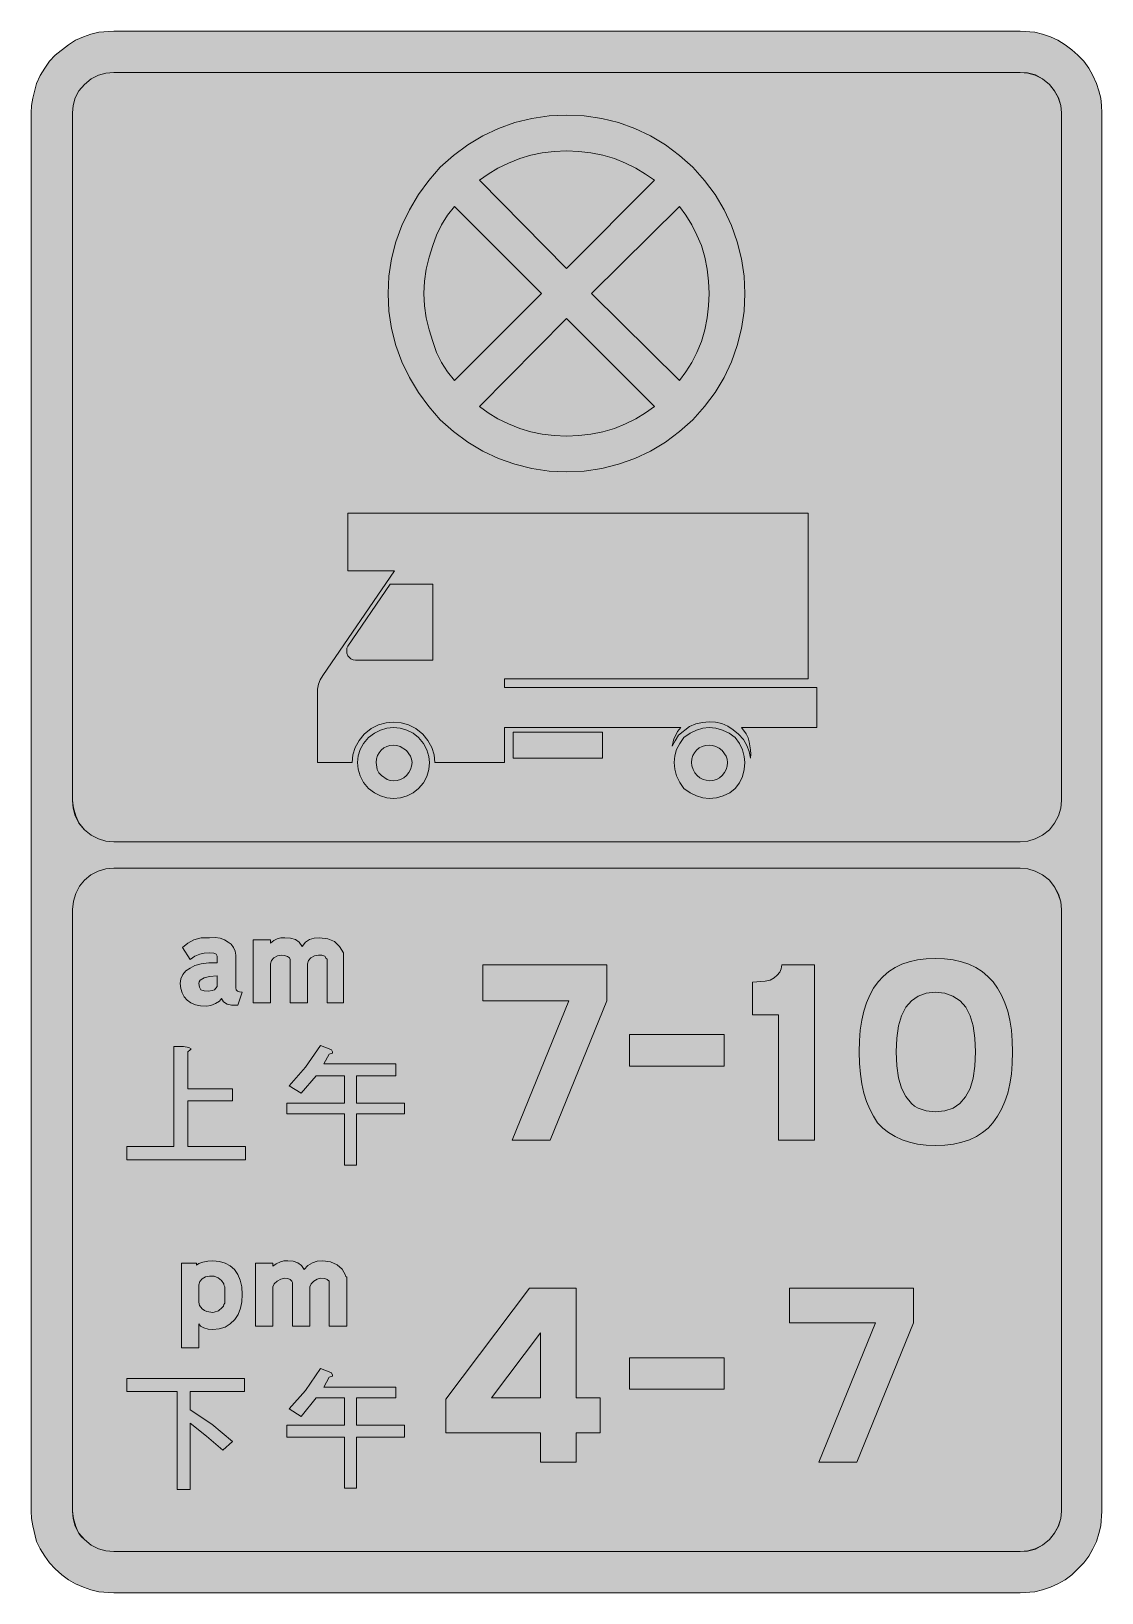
# Model space of a CAD drawing. Header units: metres. Extents: x 196 to 373, y 6 to 264.
import ezdxf

# ---------------------------------------------------------------- set-up
doc = ezdxf.new("R2010")
doc.units = ezdxf.units.M
for name, color, linetype, true_color in [('FILL_BLACK_000000', 7, 'Continuous', 0x000000), ('FILL_BLUE_0000FF', 7, 'Continuous', 0x0000ff), ('FILL_RED_FF0000', 7, 'Continuous', 0xff0000), ('FILL_WHITE_FFFFFF', 7, 'Continuous', 0xffffff), ('FILL_YELLOW_FFFF00', 7, 'Continuous', 0xffff00)]:
    doc.layers.add(name, color=color, linetype=linetype, true_color=true_color)

msp = doc.modelspace()

# ---------------------------------------------------------------- hatches: boundary and pattern name
at = {"layer": 'FILL_BLACK_000000', "true_color": 0x000000}
h = msp.add_hatch(color=7, dxfattribs=at)
h.dxf.hatch_style = 1
h.paths.add_polyline_path([(363.54, 263.42), (364.86, 262.98), (366.07, 262.38), (367.25, 261.65), (368.35, 260.83), (369.36, 259.92), (370.34, 258.91), (371.16, 257.78), (371.84, 256.55), (372.42, 255.24), (372.86, 254.02), (373.14, 252.81), (373.28, 251.59), (373.32, 250.38), (373.32, 19.08), (373.14, 16.63), (372.86, 15.36), (372.42, 14.04), (371.84, 12.83), (371.16, 11.65), (370.34, 10.55), (369.36, 9.54), (368.35, 8.56), (367.25, 7.74), (366.07, 7.06), (364.86, 6.48), (363.54, 6.04), (362.27, 5.76), (359.82, 5.58), (209.88, 5.58), (207.36, 5.76), (206.08, 6.04), (204.84, 6.48), (203.55, 7.06), (202.37, 7.74), (201.25, 8.56), (200.16, 9.54), (199.25, 10.55), (198.43, 11.65), (197.7, 12.83), (197.1, 14.04), (196.45, 16.63), (196.26, 17.86), (196.2, 19.08), (196.2, 250.38), (196.26, 251.59), (196.45, 252.81), (197.1, 255.24), (197.7, 256.55), (198.43, 257.78), (199.25, 258.91), (200.16, 259.92), (202.37, 261.65), (203.55, 262.38), (204.84, 262.98), (206.08, 263.42), (207.36, 263.7), (209.88, 263.88), (359.82, 263.88), (362.27, 263.7), (363.54, 263.42)])
h.paths.add_polyline_path([(206.13, 255.98), (205.02, 255.06), (204.1, 254.02), (203.49, 252.85), (203.15, 251.62), (203.04, 250.38), (203.04, 136.62), (203.15, 135.38), (203.49, 134.12), (204.1, 132.9), (205.02, 131.76), (206.13, 130.92), (207.32, 130.3), (208.56, 129.91), (209.88, 129.78), (359.82, 129.78), (361.06, 129.91), (362.32, 130.3), (363.54, 130.92), (364.68, 131.76), (365.52, 132.9), (366.14, 134.12), (366.53, 135.38), (366.66, 136.62), (366.66, 250.38), (366.53, 251.62), (366.14, 252.85), (365.52, 254.02), (364.68, 255.06), (363.54, 255.98), (362.32, 256.59), (361.06, 256.93), (359.82, 257.04), (209.88, 257.04), (208.56, 256.93), (207.32, 256.59), (206.13, 255.98)], flags=16)
h.paths.add_polyline_path([(207.25, 124.94), (206.06, 124.32), (205.02, 123.48), (204.18, 122.44), (203.56, 121.25), (203.17, 119.96), (203.04, 118.62), (203.04, 19.08), (203.15, 17.84), (203.49, 16.6), (204.1, 15.43), (205.02, 14.4), (206.13, 13.48), (207.32, 12.87), (208.56, 12.53), (209.88, 12.42), (359.82, 12.42), (361.06, 12.53), (362.32, 12.87), (363.54, 13.48), (364.68, 14.4), (365.52, 15.43), (366.14, 16.6), (366.53, 17.84), (366.66, 19.08), (366.66, 118.62), (366.53, 119.88), (366.12, 121.14), (365.47, 122.38), (364.68, 123.48), (363.54, 124.32), (362.32, 124.94), (361.06, 125.33), (359.82, 125.46), (209.88, 125.46), (208.54, 125.33), (207.25, 124.94)], flags=16)
h = msp.add_hatch(color=7, dxfattribs=at)
h.dxf.hatch_style = 1
h.paths.add_polyline_path([(262.85, 144.16), (262.46, 145.39), (261.84, 146.56), (261, 147.6), (259.86, 148.52), (258.64, 149.13), (257.38, 149.47), (256.14, 149.58), (254.9, 149.47), (253.64, 149.13), (252.42, 148.52), (251.28, 147.6), (250.44, 146.56), (249.82, 145.39), (249.43, 144.16), (249.3, 142.92), (243.54, 142.92), (243.54, 154.26), (243.58, 155.07), (243.72, 155.86), (244, 156.61), (244.44, 157.32), (256.32, 174.6), (248.58, 174.6), (248.58, 184.14), (324.72, 184.14), (324.72, 156.78), (274.5, 156.78), (274.5, 155.34), (326.16, 155.34), (326.16, 148.68), (313.74, 148.68), (314.51, 147.64), (314.8, 147.01), (315, 146.34), (315.22, 144.99), (315.25, 144.31), (315.18, 143.64), (314.97, 144.71), (314.59, 145.75), (314.02, 146.73), (313.2, 147.6), (312.36, 148.34), (311.45, 148.93), (310.47, 149.35), (309.42, 149.58), (308.34, 149.64), (307.26, 149.56), (306.18, 149.3), (305.1, 148.86), (303.3, 147.42), (302.76, 146.52), (302.22, 145.62), (302.4, 146.34), (302.51, 146.86), (302.76, 147.24), (303.14, 148.03), (303.66, 148.68), (274.5, 148.68), (274.5, 142.92), (262.98, 142.92), (262.85, 144.16)])
h.paths.add_polyline_path([(248.42, 161.82), (248.4, 161.46), (248.42, 161.01), (248.58, 160.56), (249.08, 160.06), (249.44, 159.9), (249.84, 159.84), (262.62, 159.84), (262.62, 172.44), (255.6, 172.44), (248.58, 162.18), (248.42, 161.82)], flags=16)
h = msp.add_hatch(color=7, dxfattribs=at)
h.dxf.hatch_style = 1
h.paths.add_polyline_path([(261.65, 140.62), (261.09, 139.58), (260.28, 138.6), (259.41, 137.89), (258.41, 137.38), (257.32, 137.08), (256.14, 136.98), (255.06, 137.08), (254, 137.38), (252.98, 137.89), (252, 138.6), (251.19, 139.6), (250.63, 140.69), (250.3, 141.81), (250.2, 142.92), (250.3, 144), (250.63, 145.06), (251.19, 146.08), (252, 147.06), (252.98, 147.77), (254, 148.27), (255.06, 148.58), (256.14, 148.68), (257.24, 148.58), (258.34, 148.27), (259.38, 147.77), (260.28, 147.06), (261.09, 146.06), (261.65, 144.99), (261.98, 143.92), (262.08, 142.92), (261.98, 141.74), (261.65, 140.62)])
h.paths.add_polyline_path([(258.95, 143.98), (258.3, 144.9), (257.22, 145.55), (256.68, 145.74), (256.14, 145.8), (255.55, 145.74), (255.01, 145.58), (254.52, 145.32), (254.09, 144.97), (253.74, 144.54), (253.48, 144.05), (253.32, 143.51), (253.26, 142.92), (253.44, 141.77), (253.72, 141.22), (254.16, 140.76), (255.08, 140.11), (255.6, 139.92), (256.14, 139.86), (256.74, 139.93), (257.3, 140.11), (257.82, 140.4), (258.28, 140.78), (258.66, 141.24), (258.95, 141.76), (259.13, 142.32), (259.2, 142.92), (259.14, 143.46), (258.95, 143.98)], flags=16)
h = msp.add_hatch(color=7, dxfattribs=at)
h.dxf.hatch_style = 1
h.paths.add_polyline_path([(290.7, 147.96), (290.7, 143.64), (275.94, 143.64), (275.94, 147.96), (290.7, 147.96)])
h = msp.add_hatch(color=7, dxfattribs=at)
h.dxf.hatch_style = 1
h.paths.add_polyline_path([(313.87, 140.62), (313.37, 139.58), (312.66, 138.6), (311.76, 137.89), (310.7, 137.38), (309.55, 137.08), (308.34, 136.98), (307.34, 137.08), (306.27, 137.38), (305.2, 137.89), (304.2, 138.6), (303.49, 139.6), (302.98, 140.69), (302.68, 141.81), (302.58, 142.92), (302.68, 144), (302.98, 145.06), (303.49, 146.08), (304.2, 147.06), (305.2, 147.77), (306.27, 148.27), (307.34, 148.58), (308.34, 148.68), (309.45, 148.58), (310.57, 148.27), (311.66, 147.77), (312.66, 147.06), (313.37, 146.06), (313.87, 144.99), (314.18, 143.92), (314.28, 142.92), (314.18, 141.74), (313.87, 140.62)])
h.paths.add_polyline_path([(311.15, 143.98), (310.5, 144.9), (310.04, 145.27), (309.49, 145.55), (308.91, 145.74), (308.34, 145.8), (307.75, 145.74), (307.21, 145.58), (306.72, 145.32), (306.29, 144.97), (305.94, 144.54), (305.68, 144.05), (305.52, 143.51), (305.46, 142.92), (305.52, 142.35), (305.71, 141.77), (305.99, 141.22), (306.36, 140.76), (306.82, 140.39), (307.35, 140.11), (308.34, 139.86), (308.99, 139.93), (309.58, 140.11), (310.1, 140.4), (310.54, 140.78), (310.91, 141.24), (311.17, 141.76), (311.34, 142.32), (311.4, 142.92), (311.34, 143.46), (311.15, 143.98)], flags=16)
h = msp.add_hatch(color=7, dxfattribs=at)
h.dxf.hatch_style = 1
h.paths.add_polyline_path([(229.36, 102.8), (228.6, 102.96), (228.01, 103.34), (227.7, 103.86), (227.36, 103.44), (226.71, 103.03), (225.93, 102.72), (225.18, 102.6), (224.22, 102.67), (223.37, 102.86), (222.63, 103.18), (222.01, 103.61), (221.51, 104.16), (221.16, 104.8), (220.93, 105.55), (220.86, 106.38), (220.96, 107.15), (221.26, 107.84), (221.77, 108.43), (222.48, 108.9), (223.28, 109.34), (224.32, 109.62), (225.57, 109.76), (226.98, 109.8), (226.98, 110.34), (226.96, 110.86), (226.8, 111.24), (226.39, 111.4), (225.72, 111.42), (224.84, 111.4), (224.1, 111.24), (223.29, 110.86), (222.48, 110.34), (221.22, 112.32), (222.1, 113.05), (223.13, 113.6), (224.33, 113.91), (225.72, 113.94), (226.63, 113.98), (227.45, 113.85), (228.18, 113.59), (228.78, 113.22), (229.28, 112.86), (229.68, 112.34), (229.94, 111.73), (230.04, 111.06), (230.04, 105.66), (230.11, 105.32), (230.31, 105.1), (230.65, 104.98), (231.12, 104.94), (230.4, 102.78), (229.36, 102.8)])
h.paths.add_polyline_path([(224.28, 105.3), (224.84, 105.14), (225.54, 105.12), (226.12, 105.18), (226.53, 105.34), (226.98, 105.84), (226.98, 107.64), (225.7, 107.53), (224.82, 107.28), (224.17, 106.9), (223.98, 106.65), (223.92, 106.38), (224.03, 105.77), (224.28, 105.3)], flags=16)
h = msp.add_hatch(color=7, dxfattribs=at)
h.dxf.hatch_style = 1
h.paths.add_polyline_path([(242.48, 110.61), (242.07, 110.15), (241.92, 109.62), (241.92, 103.14), (239.04, 103.14), (239.04, 110.34), (238.92, 110.6), (238.59, 110.84), (238.13, 111), (237.6, 111.06), (236.94, 110.94), (236.36, 110.61), (235.95, 110.15), (235.8, 109.62), (235.8, 103.14), (232.92, 103.14), (232.92, 113.58), (235.8, 113.58), (235.8, 113.04), (236.34, 113.47), (236.88, 113.76), (237.51, 113.92), (238.14, 113.94), (239.12, 113.87), (239.92, 113.63), (240.54, 113.18), (241.02, 112.5), (241.6, 113.18), (242.26, 113.63), (243.02, 113.87), (243.9, 113.94), (245.25, 113.77), (246.35, 113.29), (247.22, 112.5), (247.86, 111.42), (247.86, 111.06), (247.86, 110.95), (247.86, 110.88), (247.86, 103.14), (245.16, 103.14), (245.16, 110.16), (245.14, 110.41), (244.98, 110.52), (244.8, 110.88), (244.26, 111.04), (243.72, 111.06), (243.06, 110.94), (242.48, 110.61)])
h = msp.add_hatch(color=7, dxfattribs=at)
h.dxf.hatch_style = 1
h.paths.add_polyline_path([(285.12, 103.5), (270.9, 103.5), (270.9, 109.44), (291.42, 109.44), (291.42, 103.5), (282.06, 80.46), (275.76, 80.46), (285.12, 103.5)])
h = msp.add_hatch(color=7, dxfattribs=at)
h.dxf.hatch_style = 1
h.paths.add_polyline_path([(325.8, 80.46), (319.86, 80.46), (319.86, 101.16), (315.54, 101.16), (315.54, 106.56), (317.61, 106.72), (318.43, 106.94), (319.14, 107.28), (319.64, 107.72), (320.04, 108.22), (320.3, 108.8), (320.4, 109.44), (325.8, 109.44), (325.8, 80.46)])
h = msp.add_hatch(color=7, dxfattribs=at)
h.dxf.hatch_style = 1
h.paths.add_polyline_path([(358.36, 91.39), (358.1, 89.76), (357.75, 88.24), (357.29, 86.85), (356.74, 85.57), (356.08, 84.4), (355.32, 83.34), (354.52, 82.45), (353.6, 81.69), (352.57, 81.04), (351.43, 80.5), (350.17, 80.09), (348.81, 79.8), (347.35, 79.62), (345.78, 79.56), (344.27, 79.62), (342.85, 79.8), (341.51, 80.09), (340.27, 80.5), (339.12, 81.04), (338.06, 81.69), (337.1, 82.45), (336.24, 83.34), (335.54, 84.4), (334.93, 85.57), (334.4, 86.85), (333.97, 88.24), (333.63, 89.76), (333.38, 91.39), (333.23, 93.15), (333.18, 95.04), (333.23, 96.9), (333.37, 98.65), (333.62, 100.28), (333.96, 101.79), (334.4, 103.18), (334.94, 104.45), (335.57, 105.6), (336.31, 106.63), (337.14, 107.54), (338.08, 108.33), (339.11, 109), (340.24, 109.54), (341.48, 109.97), (342.81, 110.28), (344.24, 110.46), (345.78, 110.52), (347.32, 110.46), (348.76, 110.28), (350.1, 109.97), (351.35, 109.54), (352.49, 109), (353.54, 108.33), (354.49, 107.54), (355.34, 106.63), (356.09, 105.6), (356.75, 104.45), (357.3, 103.18), (357.75, 101.79), (358.11, 100.28), (358.36, 98.65), (358.51, 96.9), (358.56, 95.04), (358.51, 93.15), (358.36, 91.39)])
h.paths.add_polyline_path([(352.03, 99.34), (351.53, 101.04), (350.82, 102.42), (349.88, 103.5), (348.7, 104.29), (347.33, 104.77), (345.78, 104.94), (344.26, 104.77), (342.94, 104.29), (341.83, 103.5), (340.92, 102.42), (340.21, 101.04), (339.7, 99.34), (339.4, 97.33), (339.3, 95.04), (339.4, 92.75), (339.7, 90.74), (340.21, 89.04), (340.92, 87.66), (341.83, 86.51), (342.36, 86.07), (342.94, 85.72), (344.26, 85.28), (345.78, 85.14), (347.36, 85.29), (348.72, 85.75), (349.86, 86.52), (350.8, 87.59), (351.52, 88.98), (352.03, 90.68), (352.34, 92.7), (352.44, 95.04), (352.34, 97.33), (352.03, 99.34)], flags=16)
h = msp.add_hatch(color=7, dxfattribs=at)
h.dxf.hatch_style = 1
h.paths.add_polyline_path([(222.3, 95.76), (222.66, 95.58), (222.48, 95.4), (222.12, 95.04), (222.12, 88.92), (229.5, 88.92), (229.5, 86.94), (222.12, 86.94), (222.12, 79.38), (231.66, 79.38), (231.66, 77.22), (212.04, 77.22), (212.04, 79.38), (219.78, 79.38), (219.78, 95.94), (221.4, 95.94), (222.3, 95.76)])
h = msp.add_hatch(color=7, dxfattribs=at)
h.dxf.hatch_style = 1
h.paths.add_polyline_path([(241.56, 92.52), (244.08, 96.12), (245.52, 95.58), (245.88, 95.4), (246.06, 95.04), (246.06, 94.86), (245.52, 94.68), (244.62, 93.06), (256.5, 93.06), (256.5, 91.08), (250.02, 91.08), (250.02, 86.58), (257.94, 86.58), (257.94, 84.78), (250.02, 84.78), (250.02, 76.32), (248.04, 76.32), (248.04, 84.78), (238.5, 84.78), (238.5, 86.58), (248.04, 86.58), (248.04, 91.08), (243.36, 91.08), (240.84, 88.2), (238.86, 89.46), (241.56, 92.52)])
h = msp.add_hatch(color=7, dxfattribs=at)
h.dxf.hatch_style = 1
h.paths.add_polyline_path([(310.86, 97.92), (310.86, 92.7), (295.2, 92.7), (295.2, 97.92), (310.86, 97.92)])
h = msp.add_hatch(color=7, dxfattribs=at)
h.dxf.hatch_style = 1
h.paths.add_polyline_path([(230.83, 52.63), (230.44, 51.63), (229.86, 50.76), (229.12, 50.05), (228.26, 49.54), (227.3, 49.24), (226.26, 49.14), (225.46, 49.2), (224.75, 49.39), (224.21, 49.67), (223.92, 50.04), (223.92, 46.08), (221.04, 46.08), (221.04, 60.12), (223.56, 60.12), (223.56, 59.76), (223.91, 60.02), (224.57, 60.25), (225.41, 60.42), (226.26, 60.48), (227.35, 60.39), (228.31, 60.11), (229.14, 59.66), (229.84, 59.04), (230.39, 58.25), (230.79, 57.29), (231.04, 56.17), (231.12, 54.9), (231.05, 53.72), (230.83, 52.63)])
h.paths.add_polyline_path([(226.46, 51.97), (227.16, 52.2), (227.81, 52.74), (228, 53.01), (228.06, 53.28), (228.24, 53.46), (228.24, 56.16), (228.06, 56.52), (228.06, 56.7), (227.67, 57.23), (227.11, 57.67), (226.49, 57.94), (225.9, 57.96), (225.72, 57.96), (225.06, 57.84), (224.48, 57.51), (224.07, 57.05), (223.92, 56.52), (223.92, 53.64), (224.05, 53.1), (224.46, 52.56), (224.86, 52.25), (225.25, 52.09), (225.9, 52.02), (226.17, 51.95), (226.46, 51.97)], flags=16)
h = msp.add_hatch(color=7, dxfattribs=at)
h.dxf.hatch_style = 1
h.paths.add_polyline_path([(242.98, 57.15), (242.54, 56.69), (242.28, 56.16), (242.28, 49.68), (239.4, 49.68), (239.4, 56.88), (239.3, 57.14), (239.04, 57.38), (238.64, 57.54), (238.14, 57.6), (237.48, 57.48), (236.88, 57.15), (236.42, 56.69), (236.16, 56.16), (236.16, 49.68), (233.28, 49.68), (233.28, 60.12), (236.16, 60.12), (236.16, 59.58), (236.72, 60.01), (237.42, 60.3), (237.98, 60.46), (238.68, 60.48), (239.56, 60.41), (240.3, 60.17), (240.91, 59.72), (241.38, 59.04), (241.98, 59.72), (242.71, 60.17), (243.53, 60.41), (244.44, 60.48), (245.71, 60.32), (246.8, 59.85), (247.65, 59.11), (248.22, 58.14), (248.24, 57.89), (248.4, 57.78), (248.4, 57.67), (248.4, 57.6), (248.4, 57.24), (248.4, 49.68), (245.52, 49.68), (245.52, 56.7), (245.47, 57.13), (245.16, 57.42), (244.75, 57.58), (244.08, 57.6), (243.52, 57.48), (242.98, 57.15)])
h = msp.add_hatch(color=7, dxfattribs=at)
h.dxf.hatch_style = 1
h.paths.add_polyline_path([(290.34, 32.04), (286.38, 32.04), (286.38, 27.18), (280.44, 27.18), (280.44, 32.04), (264.78, 32.04), (264.78, 37.62), (278.64, 55.98), (286.38, 55.98), (286.38, 37.8), (290.34, 37.8), (290.34, 32.04)])
h.paths.add_polyline_path([(280.44, 37.8), (280.44, 48.6), (272.34, 37.8), (280.44, 37.8)], flags=16)
h = msp.add_hatch(color=7, dxfattribs=at)
h.dxf.hatch_style = 1
h.paths.add_polyline_path([(335.88, 50.22), (321.66, 50.22), (321.66, 55.98), (342.18, 55.98), (342.18, 50.22), (332.82, 27.18), (326.52, 27.18), (335.88, 50.22)])
h = msp.add_hatch(color=7, dxfattribs=at)
h.dxf.hatch_style = 1
h.paths.add_polyline_path([(310.86, 44.46), (310.86, 39.24), (295.2, 39.24), (295.2, 44.46), (310.86, 44.46)])
h = msp.add_hatch(color=7, dxfattribs=at)
h.dxf.hatch_style = 1
h.paths.add_polyline_path([(241.56, 39.06), (244.08, 42.66), (245.52, 42.12), (245.88, 41.94), (246.06, 41.58), (246.06, 41.4), (245.52, 41.22), (244.62, 39.6), (256.5, 39.6), (256.5, 37.8), (250.02, 37.8), (250.02, 33.3), (257.94, 33.3), (257.94, 31.32), (250.02, 31.32), (250.02, 22.86), (248.04, 22.86), (248.04, 31.32), (238.5, 31.32), (238.5, 33.3), (248.04, 33.3), (248.04, 37.8), (243.36, 37.8), (240.84, 34.74), (238.86, 36), (241.56, 39.06)])
h = msp.add_hatch(color=7, dxfattribs=at)
h.dxf.hatch_style = 1
h.paths.add_polyline_path([(231.48, 41.04), (231.48, 38.88), (222.48, 38.88), (222.48, 35.82), (226.08, 33.48), (229.5, 30.6), (227.88, 29.16), (225.18, 31.5), (222.48, 33.66), (222.48, 22.68), (220.32, 22.68), (220.32, 38.88), (212.04, 38.88), (212.04, 41.04), (231.48, 41.04)])
at = {"layer": 'FILL_BLUE_0000FF', "true_color": 0x0000ff}
h = msp.add_hatch(color=7, dxfattribs=at)
h.dxf.hatch_style = 1
h.paths.add_polyline_path([(271.81, 240.26), (273.42, 241.22), (275.17, 242.08), (277.02, 242.82), (278.84, 243.4), (280.75, 243.79), (282.74, 244.01), (284.76, 244.08), (286.78, 244.01), (288.79, 243.79), (290.76, 243.4), (292.68, 242.82), (294.51, 242.08), (296.21, 241.22), (297.82, 240.26), (299.34, 239.22), (284.76, 224.64), (270.36, 239.22), (271.81, 240.26)])
h = msp.add_hatch(color=7, dxfattribs=at)
h.dxf.hatch_style = 1
h.paths.add_polyline_path([(265.08, 207.52), (264.08, 209.07), (263.26, 210.76), (262.62, 212.58), (262.02, 214.5), (261.56, 216.47), (261.28, 218.48), (261.18, 220.5), (261.28, 222.52), (261.56, 224.53), (262.02, 226.5), (262.62, 228.42), (263.26, 230.17), (264.08, 231.86), (265.08, 233.46), (266.22, 234.9), (280.62, 220.5), (266.22, 206.1), (265.08, 207.52)])
h = msp.add_hatch(color=7, dxfattribs=at)
h.dxf.hatch_style = 1
h.paths.add_polyline_path([(288.9, 220.5), (303.48, 234.9), (304.52, 233.46), (305.48, 231.86), (306.34, 230.17), (307.08, 228.42), (307.66, 226.5), (308.05, 224.53), (308.27, 222.52), (308.34, 220.5), (308.27, 218.48), (308.05, 216.47), (307.66, 214.5), (307.08, 212.58), (306.34, 210.76), (305.48, 209.07), (304.52, 207.52), (303.48, 206.1), (288.9, 220.5)])
h = msp.add_hatch(color=7, dxfattribs=at)
h.dxf.hatch_style = 1
h.paths.add_polyline_path([(284.76, 216.36), (299.34, 201.78), (297.82, 200.74), (296.21, 199.78), (294.51, 198.92), (292.68, 198.18), (290.76, 197.6), (288.79, 197.21), (286.78, 196.99), (284.76, 196.92), (282.74, 196.99), (280.75, 197.21), (278.84, 197.6), (277.02, 198.18), (275.17, 198.92), (273.42, 199.78), (271.81, 200.74), (270.36, 201.78), (284.76, 216.36)])
at = {"layer": 'FILL_RED_FF0000', "true_color": 0xff0000}
h = msp.add_hatch(color=7, dxfattribs=at)
h.dxf.hatch_style = 1
h.paths.add_polyline_path([(314.14, 217.56), (313.71, 214.68), (313.02, 211.88), (312.05, 209.18), (310.83, 206.59), (309.34, 204.12), (307.61, 201.79), (305.64, 199.62), (303.47, 197.65), (301.14, 195.92), (298.67, 194.43), (296.08, 193.21), (293.38, 192.24), (290.58, 191.55), (287.7, 191.12), (284.76, 190.98), (281.87, 191.12), (279.02, 191.55), (276.22, 192.24), (273.51, 193.21), (270.9, 194.43), (268.41, 195.92), (266.06, 197.65), (263.88, 199.62), (261.96, 201.79), (260.25, 204.12), (258.77, 206.59), (257.53, 209.18), (256.55, 211.88), (255.83, 214.68), (255.39, 217.56), (255.24, 220.5), (255.39, 223.39), (255.83, 226.24), (256.55, 229.04), (257.53, 231.75), (258.77, 234.36), (260.25, 236.85), (261.96, 239.2), (263.88, 241.38), (266.06, 243.35), (268.41, 245.08), (270.9, 246.57), (273.51, 247.79), (276.22, 248.76), (279.02, 249.45), (281.87, 249.88), (284.76, 250.02), (287.7, 249.88), (290.58, 249.45), (293.38, 248.76), (296.08, 247.79), (298.67, 246.57), (301.14, 245.08), (303.47, 243.35), (305.64, 241.38), (307.61, 239.2), (309.34, 236.85), (310.83, 234.36), (312.05, 231.75), (313.02, 229.04), (313.71, 226.24), (314.14, 223.39), (314.28, 220.5), (314.14, 217.56)])
at = {"layer": 'FILL_WHITE_FFFFFF', "true_color": 0xffffff}
h = msp.add_hatch(color=7, dxfattribs=at)
h.dxf.hatch_style = 1
h.paths.add_polyline_path([(359.82, 125.46), (361.06, 125.33), (362.32, 124.94), (363.54, 124.32), (364.68, 123.48), (365.52, 122.34), (366.14, 121.12), (366.53, 119.86), (366.66, 118.62), (366.66, 19.08), (366.53, 17.89), (366.12, 16.56), (365.47, 15.41), (364.68, 14.4), (363.51, 13.46), (362.34, 12.78), (361.01, 12.47), (359.82, 12.42), (209.88, 12.42), (208.56, 12.53), (207.32, 12.87), (206.13, 13.48), (205.02, 14.4), (204.52, 14.86), (204.1, 15.41), (203.78, 15.99), (203.58, 16.56), (203.18, 17.89), (203.04, 19.08), (203.04, 118.62), (203.17, 119.96), (203.56, 121.25), (204.18, 122.44), (205.02, 123.48), (206.06, 124.32), (207.25, 124.94), (208.54, 125.33), (209.88, 125.46), (359.82, 125.46)])
at = {"layer": 'FILL_YELLOW_FFFF00', "true_color": 0xffff00}
h = msp.add_hatch(color=7, dxfattribs=at)
h.dxf.hatch_style = 1
h.paths.add_polyline_path([(359.82, 257.04), (361.01, 256.99), (362.34, 256.68), (363.51, 256), (364.68, 255.06), (365.47, 254.05), (366.12, 252.9), (366.53, 251.57), (366.66, 250.38), (366.66, 136.62), (366.53, 135.38), (366.14, 134.12), (365.52, 132.9), (364.68, 131.76), (363.54, 130.92), (362.32, 130.3), (361.06, 129.91), (359.82, 129.78), (209.88, 129.78), (208.56, 129.91), (207.32, 130.3), (206.13, 130.92), (205.02, 131.76), (204.1, 132.93), (203.58, 134.1), (203.18, 135.43), (203.04, 136.62), (203.04, 250.38), (203.15, 251.62), (203.49, 252.85), (204.1, 254.02), (205.02, 255.06), (206.13, 255.98), (207.32, 256.59), (208.56, 256.93), (209.88, 257.04), (359.82, 257.04)])

# ---------------------------------------------------------------- linework, layer by layer
at = {"layer": 'FILL_BLACK_000000', "lineweight": 0, "true_color": 0x000000}
for points in [[(363.54, 263.42), (364.86, 262.98), (366.07, 262.38), (367.25, 261.65), (368.35, 260.83), (369.36, 259.92), (370.34, 258.91), (371.16, 257.78), (371.84, 256.55), (372.42, 255.24), (372.86, 254.02), (373.14, 252.81), (373.28, 251.59), (373.32, 250.38), (373.32, 19.08), (373.14, 16.63), (372.86, 15.36), (372.42, 14.04), (371.84, 12.83), (371.16, 11.65), (370.34, 10.55), (369.36, 9.54), (368.35, 8.56), (367.25, 7.74), (366.07, 7.06), (364.86, 6.48), (363.54, 6.04), (362.27, 5.76), (359.82, 5.58), (209.88, 5.58), (207.36, 5.76), (206.08, 6.04), (204.84, 6.48), (203.55, 7.06), (202.37, 7.74), (201.25, 8.56), (200.16, 9.54), (199.25, 10.55), (198.43, 11.65), (197.7, 12.83), (197.1, 14.04), (196.45, 16.63), (196.26, 17.86), (196.2, 19.08), (196.2, 250.38), (196.26, 251.59), (196.45, 252.81), (197.1, 255.24), (197.7, 256.55), (198.43, 257.78), (199.25, 258.91), (200.16, 259.92), (202.37, 261.65), (203.55, 262.38), (204.84, 262.98), (206.08, 263.42), (207.36, 263.7), (209.88, 263.88), (359.82, 263.88), (362.27, 263.7)], [(206.13, 255.98), (205.02, 255.06), (204.1, 254.02), (203.49, 252.85), (203.15, 251.62), (203.04, 250.38), (203.04, 136.62), (203.15, 135.38), (203.49, 134.12), (204.1, 132.9), (205.02, 131.76), (206.13, 130.92), (207.32, 130.3), (208.56, 129.91), (209.88, 129.78), (359.82, 129.78), (361.06, 129.91), (362.32, 130.3), (363.54, 130.92), (364.68, 131.76), (365.52, 132.9), (366.14, 134.12), (366.53, 135.38), (366.66, 136.62), (366.66, 250.38), (366.53, 251.62), (366.14, 252.85), (365.52, 254.02), (364.68, 255.06), (363.54, 255.98), (362.32, 256.59), (361.06, 256.93), (359.82, 257.04), (209.88, 257.04), (208.56, 256.93), (207.32, 256.59)], [(262.85, 144.16), (262.46, 145.39), (261.84, 146.56), (261, 147.6), (259.86, 148.52), (258.64, 149.13), (257.38, 149.47), (256.14, 149.58), (254.9, 149.47), (253.64, 149.13), (252.42, 148.52), (251.28, 147.6), (250.44, 146.56), (249.82, 145.39), (249.43, 144.16), (249.3, 142.92), (243.54, 142.92), (243.54, 154.26), (243.58, 155.07), (243.72, 155.86), (244, 156.61), (244.44, 157.32), (256.32, 174.6), (248.58, 174.6), (248.58, 184.14), (324.72, 184.14), (324.72, 156.78), (274.5, 156.78), (274.5, 155.34), (326.16, 155.34), (326.16, 148.68), (313.74, 148.68), (314.51, 147.64), (314.8, 147.01), (315, 146.34), (315.22, 144.99), (315.25, 144.31), (315.18, 143.64), (314.97, 144.71), (314.59, 145.75), (314.02, 146.73), (313.2, 147.6), (312.36, 148.34), (311.45, 148.93), (310.47, 149.35), (309.42, 149.58), (308.34, 149.64), (307.26, 149.56), (306.18, 149.3), (305.1, 148.86), (303.3, 147.42), (302.76, 146.52), (302.22, 145.62), (302.4, 146.34), (302.51, 146.86), (302.76, 147.24), (303.14, 148.03), (303.66, 148.68), (274.5, 148.68), (274.5, 142.92), (262.98, 142.92)], [(248.42, 161.82), (248.4, 161.46), (248.42, 161.01), (248.58, 160.56), (249.08, 160.06), (249.44, 159.9), (249.84, 159.84), (262.62, 159.84), (262.62, 172.44), (255.6, 172.44), (248.58, 162.18)], [(261.65, 140.62), (261.09, 139.58), (260.28, 138.6), (259.41, 137.89), (258.41, 137.38), (257.32, 137.08), (256.14, 136.98), (255.06, 137.08), (254, 137.38), (252.98, 137.89), (252, 138.6), (251.19, 139.6), (250.63, 140.69), (250.3, 141.81), (250.2, 142.92), (250.3, 144), (250.63, 145.06), (251.19, 146.08), (252, 147.06), (252.98, 147.77), (254, 148.27), (255.06, 148.58), (256.14, 148.68), (257.24, 148.58), (258.34, 148.27), (259.38, 147.77), (260.28, 147.06), (261.09, 146.06), (261.65, 144.99), (261.98, 143.92), (262.08, 142.92), (261.98, 141.74)], [(290.7, 147.96), (290.7, 143.64), (275.94, 143.64), (275.94, 147.96)], [(313.87, 140.62), (313.37, 139.58), (312.66, 138.6), (311.76, 137.89), (310.7, 137.38), (309.55, 137.08), (308.34, 136.98), (307.34, 137.08), (306.27, 137.38), (305.2, 137.89), (304.2, 138.6), (303.49, 139.6), (302.98, 140.69), (302.68, 141.81), (302.58, 142.92), (302.68, 144), (302.98, 145.06), (303.49, 146.08), (304.2, 147.06), (305.2, 147.77), (306.27, 148.27), (307.34, 148.58), (308.34, 148.68), (309.45, 148.58), (310.57, 148.27), (311.66, 147.77), (312.66, 147.06), (313.37, 146.06), (313.87, 144.99), (314.18, 143.92), (314.28, 142.92), (314.18, 141.74)], [(258.95, 143.98), (258.3, 144.9), (257.22, 145.55), (256.68, 145.74), (256.14, 145.8), (255.55, 145.74), (255.01, 145.58), (254.52, 145.32), (254.09, 144.97), (253.74, 144.54), (253.48, 144.05), (253.32, 143.51), (253.26, 142.92), (253.44, 141.77), (253.72, 141.22), (254.16, 140.76), (255.08, 140.11), (255.6, 139.92), (256.14, 139.86), (256.74, 139.93), (257.3, 140.11), (257.82, 140.4), (258.28, 140.78), (258.66, 141.24), (258.95, 141.76), (259.13, 142.32), (259.2, 142.92), (259.14, 143.46)], [(311.15, 143.98), (310.5, 144.9), (310.04, 145.27), (309.49, 145.55), (308.91, 145.74), (308.34, 145.8), (307.75, 145.74), (307.21, 145.58), (306.72, 145.32), (306.29, 144.97), (305.94, 144.54), (305.68, 144.05), (305.52, 143.51), (305.46, 142.92), (305.52, 142.35), (305.71, 141.77), (305.99, 141.22), (306.36, 140.76), (306.82, 140.39), (307.35, 140.11), (308.34, 139.86), (308.99, 139.93), (309.58, 140.11), (310.1, 140.4), (310.54, 140.78), (310.91, 141.24), (311.17, 141.76), (311.34, 142.32), (311.4, 142.92), (311.34, 143.46)], [(207.25, 124.94), (206.06, 124.32), (205.02, 123.48), (204.18, 122.44), (203.56, 121.25), (203.17, 119.96), (203.04, 118.62), (203.04, 19.08), (203.15, 17.84), (203.49, 16.6), (204.1, 15.43), (205.02, 14.4), (206.13, 13.48), (207.32, 12.87), (208.56, 12.53), (209.88, 12.42), (359.82, 12.42), (361.06, 12.53), (362.32, 12.87), (363.54, 13.48), (364.68, 14.4), (365.52, 15.43), (366.14, 16.6), (366.53, 17.84), (366.66, 19.08), (366.66, 118.62), (366.53, 119.88), (366.12, 121.14), (365.47, 122.38), (364.68, 123.48), (363.54, 124.32), (362.32, 124.94), (361.06, 125.33), (359.82, 125.46), (209.88, 125.46), (208.54, 125.33)], [(229.36, 102.8), (228.6, 102.96), (228.01, 103.34), (227.7, 103.86), (227.36, 103.44), (226.71, 103.03), (225.93, 102.72), (225.18, 102.6), (224.22, 102.67), (223.37, 102.86), (222.63, 103.18), (222.01, 103.61), (221.51, 104.16), (221.16, 104.8), (220.93, 105.55), (220.86, 106.38), (220.96, 107.15), (221.26, 107.84), (221.77, 108.43), (222.48, 108.9), (223.28, 109.34), (224.32, 109.62), (225.57, 109.76), (226.98, 109.8), (226.98, 110.34), (226.96, 110.86), (226.8, 111.24), (226.39, 111.4), (225.72, 111.42), (224.84, 111.4), (224.1, 111.24), (223.29, 110.86), (222.48, 110.34), (221.22, 112.32), (222.1, 113.05), (223.13, 113.6), (224.33, 113.91), (225.72, 113.94), (226.63, 113.98), (227.45, 113.85), (228.18, 113.59), (228.78, 113.22), (229.28, 112.86), (229.68, 112.34), (229.94, 111.73), (230.04, 111.06), (230.04, 105.66), (230.11, 105.32), (230.31, 105.1), (230.65, 104.98), (231.12, 104.94), (230.4, 102.78)], [(242.48, 110.61), (242.07, 110.15), (241.92, 109.62), (241.92, 103.14), (239.04, 103.14), (239.04, 110.34), (238.92, 110.6), (238.59, 110.84), (238.13, 111), (237.6, 111.06), (236.94, 110.94), (236.36, 110.61), (235.95, 110.15), (235.8, 109.62), (235.8, 103.14), (232.92, 103.14), (232.92, 113.58), (235.8, 113.58), (235.8, 113.04), (236.34, 113.47), (236.88, 113.76), (237.51, 113.92), (238.14, 113.94), (239.12, 113.87), (239.92, 113.63), (240.54, 113.18), (241.02, 112.5), (241.6, 113.18), (242.26, 113.63), (243.02, 113.87), (243.9, 113.94), (245.25, 113.77), (246.35, 113.29), (247.22, 112.5), (247.86, 111.42), (247.86, 111.06), (247.86, 110.95), (247.86, 110.88), (247.86, 103.14), (245.16, 103.14), (245.16, 110.16), (245.14, 110.41), (244.98, 110.52), (244.8, 110.88), (244.26, 111.04), (243.72, 111.06), (243.06, 110.94)], [(285.12, 103.5), (270.9, 103.5), (270.9, 109.44), (291.42, 109.44), (291.42, 103.5), (282.06, 80.46), (275.76, 80.46)], [(325.8, 80.46), (319.86, 80.46), (319.86, 101.16), (315.54, 101.16), (315.54, 106.56), (317.61, 106.72), (318.43, 106.94), (319.14, 107.28), (319.64, 107.72), (320.04, 108.22), (320.3, 108.8), (320.4, 109.44), (325.8, 109.44)], [(358.36, 91.39), (358.1, 89.76), (357.75, 88.24), (357.29, 86.85), (356.74, 85.57), (356.08, 84.4), (355.32, 83.34), (354.52, 82.45), (353.6, 81.69), (352.57, 81.04), (351.43, 80.5), (350.17, 80.09), (348.81, 79.8), (347.35, 79.62), (345.78, 79.56), (344.27, 79.62), (342.85, 79.8), (341.51, 80.09), (340.27, 80.5), (339.12, 81.04), (338.06, 81.69), (337.1, 82.45), (336.24, 83.34), (335.54, 84.4), (334.93, 85.57), (334.4, 86.85), (333.97, 88.24), (333.63, 89.76), (333.38, 91.39), (333.23, 93.15), (333.18, 95.04), (333.23, 96.9), (333.37, 98.65), (333.62, 100.28), (333.96, 101.79), (334.4, 103.18), (334.94, 104.45), (335.57, 105.6), (336.31, 106.63), (337.14, 107.54), (338.08, 108.33), (339.11, 109), (340.24, 109.54), (341.48, 109.97), (342.81, 110.28), (344.24, 110.46), (345.78, 110.52), (347.32, 110.46), (348.76, 110.28), (350.1, 109.97), (351.35, 109.54), (352.49, 109), (353.54, 108.33), (354.49, 107.54), (355.34, 106.63), (356.09, 105.6), (356.75, 104.45), (357.3, 103.18), (357.75, 101.79), (358.11, 100.28), (358.36, 98.65), (358.51, 96.9), (358.56, 95.04), (358.51, 93.15)], [(224.28, 105.3), (224.84, 105.14), (225.54, 105.12), (226.12, 105.18), (226.53, 105.34), (226.98, 105.84), (226.98, 107.64), (225.7, 107.53), (224.82, 107.28), (224.17, 106.9), (223.98, 106.65), (223.92, 106.38), (224.03, 105.77)], [(352.03, 99.34), (351.53, 101.04), (350.82, 102.42), (349.88, 103.5), (348.7, 104.29), (347.33, 104.77), (345.78, 104.94), (344.26, 104.77), (342.94, 104.29), (341.83, 103.5), (340.92, 102.42), (340.21, 101.04), (339.7, 99.34), (339.4, 97.33), (339.3, 95.04), (339.4, 92.75), (339.7, 90.74), (340.21, 89.04), (340.92, 87.66), (341.83, 86.51), (342.36, 86.07), (342.94, 85.72), (344.26, 85.28), (345.78, 85.14), (347.36, 85.29), (348.72, 85.75), (349.86, 86.52), (350.8, 87.59), (351.52, 88.98), (352.03, 90.68), (352.34, 92.7), (352.44, 95.04), (352.34, 97.33)], [(222.3, 95.76), (222.66, 95.58), (222.48, 95.4), (222.12, 95.04), (222.12, 88.92), (229.5, 88.92), (229.5, 86.94), (222.12, 86.94), (222.12, 79.38), (231.66, 79.38), (231.66, 77.22), (212.04, 77.22), (212.04, 79.38), (219.78, 79.38), (219.78, 95.94), (221.4, 95.94)], [(241.56, 92.52), (244.08, 96.12), (245.52, 95.58), (245.88, 95.4), (246.06, 95.04), (246.06, 94.86), (245.52, 94.68), (244.62, 93.06), (256.5, 93.06), (256.5, 91.08), (250.02, 91.08), (250.02, 86.58), (257.94, 86.58), (257.94, 84.78), (250.02, 84.78), (250.02, 76.32), (248.04, 76.32), (248.04, 84.78), (238.5, 84.78), (238.5, 86.58), (248.04, 86.58), (248.04, 91.08), (243.36, 91.08), (240.84, 88.2), (238.86, 89.46)], [(310.86, 97.92), (310.86, 92.7), (295.2, 92.7), (295.2, 97.92)], [(230.83, 52.63), (230.44, 51.63), (229.86, 50.76), (229.12, 50.05), (228.26, 49.54), (227.3, 49.24), (226.26, 49.14), (225.46, 49.2), (224.75, 49.39), (224.21, 49.67), (223.92, 50.04), (223.92, 46.08), (221.04, 46.08), (221.04, 60.12), (223.56, 60.12), (223.56, 59.76), (223.91, 60.02), (224.57, 60.25), (225.41, 60.42), (226.26, 60.48), (227.35, 60.39), (228.31, 60.11), (229.14, 59.66), (229.84, 59.04), (230.39, 58.25), (230.79, 57.29), (231.04, 56.17), (231.12, 54.9), (231.05, 53.72)], [(242.98, 57.15), (242.54, 56.69), (242.28, 56.16), (242.28, 49.68), (239.4, 49.68), (239.4, 56.88), (239.3, 57.14), (239.04, 57.38), (238.64, 57.54), (238.14, 57.6), (237.48, 57.48), (236.88, 57.15), (236.42, 56.69), (236.16, 56.16), (236.16, 49.68), (233.28, 49.68), (233.28, 60.12), (236.16, 60.12), (236.16, 59.58), (236.72, 60.01), (237.42, 60.3), (237.98, 60.46), (238.68, 60.48), (239.56, 60.41), (240.3, 60.17), (240.91, 59.72), (241.38, 59.04), (241.98, 59.72), (242.71, 60.17), (243.53, 60.41), (244.44, 60.48), (245.71, 60.32), (246.8, 59.85), (247.65, 59.11), (248.22, 58.14), (248.24, 57.89), (248.4, 57.78), (248.4, 57.67), (248.4, 57.6), (248.4, 57.24), (248.4, 49.68), (245.52, 49.68), (245.52, 56.7), (245.47, 57.13), (245.16, 57.42), (244.75, 57.58), (244.08, 57.6), (243.52, 57.48)], [(226.46, 51.97), (227.16, 52.2), (227.81, 52.74), (228, 53.01), (228.06, 53.28), (228.24, 53.46), (228.24, 56.16), (228.06, 56.52), (228.06, 56.7), (227.67, 57.23), (227.11, 57.67), (226.49, 57.94), (225.9, 57.96), (225.72, 57.96), (225.06, 57.84), (224.48, 57.51), (224.07, 57.05), (223.92, 56.52), (223.92, 53.64), (224.05, 53.1), (224.46, 52.56), (224.86, 52.25), (225.25, 52.09), (225.9, 52.02), (226.17, 51.95)], [(290.34, 32.04), (286.38, 32.04), (286.38, 27.18), (280.44, 27.18), (280.44, 32.04), (264.78, 32.04), (264.78, 37.62), (278.64, 55.98), (286.38, 55.98), (286.38, 37.8), (290.34, 37.8)], [(335.88, 50.22), (321.66, 50.22), (321.66, 55.98), (342.18, 55.98), (342.18, 50.22), (332.82, 27.18), (326.52, 27.18)], [(280.44, 37.8), (280.44, 48.6), (272.34, 37.8)], [(310.86, 44.46), (310.86, 39.24), (295.2, 39.24), (295.2, 44.46)], [(241.56, 39.06), (244.08, 42.66), (245.52, 42.12), (245.88, 41.94), (246.06, 41.58), (246.06, 41.4), (245.52, 41.22), (244.62, 39.6), (256.5, 39.6), (256.5, 37.8), (250.02, 37.8), (250.02, 33.3), (257.94, 33.3), (257.94, 31.32), (250.02, 31.32), (250.02, 22.86), (248.04, 22.86), (248.04, 31.32), (238.5, 31.32), (238.5, 33.3), (248.04, 33.3), (248.04, 37.8), (243.36, 37.8), (240.84, 34.74), (238.86, 36)], [(231.48, 41.04), (231.48, 38.88), (222.48, 38.88), (222.48, 35.82), (226.08, 33.48), (229.5, 30.6), (227.88, 29.16), (225.18, 31.5), (222.48, 33.66), (222.48, 22.68), (220.32, 22.68), (220.32, 38.88), (212.04, 38.88), (212.04, 41.04)]]:
    msp.add_lwpolyline(points, close=True, dxfattribs=at)
at = {"layer": 'FILL_BLUE_0000FF', "lineweight": 0, "true_color": 0x0000ff}
for points in [[(271.81, 240.26), (273.42, 241.22), (275.17, 242.08), (277.02, 242.82), (278.84, 243.4), (280.75, 243.79), (282.74, 244.01), (284.76, 244.08), (286.78, 244.01), (288.79, 243.79), (290.76, 243.4), (292.68, 242.82), (294.51, 242.08), (296.21, 241.22), (297.82, 240.26), (299.34, 239.22), (284.76, 224.64), (270.36, 239.22)], [(265.08, 207.52), (264.08, 209.07), (263.26, 210.76), (262.62, 212.58), (262.02, 214.5), (261.56, 216.47), (261.28, 218.48), (261.18, 220.5), (261.28, 222.52), (261.56, 224.53), (262.02, 226.5), (262.62, 228.42), (263.26, 230.17), (264.08, 231.86), (265.08, 233.46), (266.22, 234.9), (280.62, 220.5), (266.22, 206.1)], [(288.9, 220.5), (303.48, 234.9), (304.52, 233.46), (305.48, 231.86), (306.34, 230.17), (307.08, 228.42), (307.66, 226.5), (308.05, 224.53), (308.27, 222.52), (308.34, 220.5), (308.27, 218.48), (308.05, 216.47), (307.66, 214.5), (307.08, 212.58), (306.34, 210.76), (305.48, 209.07), (304.52, 207.52), (303.48, 206.1)], [(284.76, 216.36), (299.34, 201.78), (297.82, 200.74), (296.21, 199.78), (294.51, 198.92), (292.68, 198.18), (290.76, 197.6), (288.79, 197.21), (286.78, 196.99), (284.76, 196.92), (282.74, 196.99), (280.75, 197.21), (278.84, 197.6), (277.02, 198.18), (275.17, 198.92), (273.42, 199.78), (271.81, 200.74), (270.36, 201.78)]]:
    msp.add_lwpolyline(points, close=True, dxfattribs=at)
at = {"layer": 'FILL_RED_FF0000', "lineweight": 0, "true_color": 0xff0000}
msp.add_lwpolyline([(314.14, 217.56), (313.71, 214.68), (313.02, 211.88), (312.05, 209.18), (310.83, 206.59), (309.34, 204.12), (307.61, 201.79), (305.64, 199.62), (303.47, 197.65), (301.14, 195.92), (298.67, 194.43), (296.08, 193.21), (293.38, 192.24), (290.58, 191.55), (287.7, 191.12), (284.76, 190.98), (281.87, 191.12), (279.02, 191.55), (276.22, 192.24), (273.51, 193.21), (270.9, 194.43), (268.41, 195.92), (266.06, 197.65), (263.88, 199.62), (261.96, 201.79), (260.25, 204.12), (258.77, 206.59), (257.53, 209.18), (256.55, 211.88), (255.83, 214.68), (255.39, 217.56), (255.24, 220.5), (255.39, 223.39), (255.83, 226.24), (256.55, 229.04), (257.53, 231.75), (258.77, 234.36), (260.25, 236.85), (261.96, 239.2), (263.88, 241.38), (266.06, 243.35), (268.41, 245.08), (270.9, 246.57), (273.51, 247.79), (276.22, 248.76), (279.02, 249.45), (281.87, 249.88), (284.76, 250.02), (287.7, 249.88), (290.58, 249.45), (293.38, 248.76), (296.08, 247.79), (298.67, 246.57), (301.14, 245.08), (303.47, 243.35), (305.64, 241.38), (307.61, 239.2), (309.34, 236.85), (310.83, 234.36), (312.05, 231.75), (313.02, 229.04), (313.71, 226.24), (314.14, 223.39), (314.28, 220.5)], close=True, dxfattribs=at)
at = {"layer": 'FILL_WHITE_FFFFFF', "lineweight": 0, "true_color": 0xffffff}
msp.add_lwpolyline([(359.82, 125.46), (361.06, 125.33), (362.32, 124.94), (363.54, 124.32), (364.68, 123.48), (365.52, 122.34), (366.14, 121.12), (366.53, 119.86), (366.66, 118.62), (366.66, 19.08), (366.53, 17.89), (366.12, 16.56), (365.47, 15.41), (364.68, 14.4), (363.51, 13.46), (362.34, 12.78), (361.01, 12.47), (359.82, 12.42), (209.88, 12.42), (208.56, 12.53), (207.32, 12.87), (206.13, 13.48), (205.02, 14.4), (204.52, 14.86), (204.1, 15.41), (203.78, 15.99), (203.58, 16.56), (203.18, 17.89), (203.04, 19.08), (203.04, 118.62), (203.17, 119.96), (203.56, 121.25), (204.18, 122.44), (205.02, 123.48), (206.06, 124.32), (207.25, 124.94), (208.54, 125.33), (209.88, 125.46)], close=True, dxfattribs=at)
at = {"layer": 'FILL_YELLOW_FFFF00', "lineweight": 0, "true_color": 0xffff00}
msp.add_lwpolyline([(359.82, 257.04), (361.01, 256.99), (362.34, 256.68), (363.51, 256), (364.68, 255.06), (365.47, 254.05), (366.12, 252.9), (366.53, 251.57), (366.66, 250.38), (366.66, 136.62), (366.53, 135.38), (366.14, 134.12), (365.52, 132.9), (364.68, 131.76), (363.54, 130.92), (362.32, 130.3), (361.06, 129.91), (359.82, 129.78), (209.88, 129.78), (208.56, 129.91), (207.32, 130.3), (206.13, 130.92), (205.02, 131.76), (204.1, 132.93), (203.58, 134.1), (203.18, 135.43), (203.04, 136.62), (203.04, 250.38), (203.15, 251.62), (203.49, 252.85), (204.1, 254.02), (205.02, 255.06), (206.13, 255.98), (207.32, 256.59), (208.56, 256.93), (209.88, 257.04)], close=True, dxfattribs=at)

doc.saveas('drawing.dxf')
